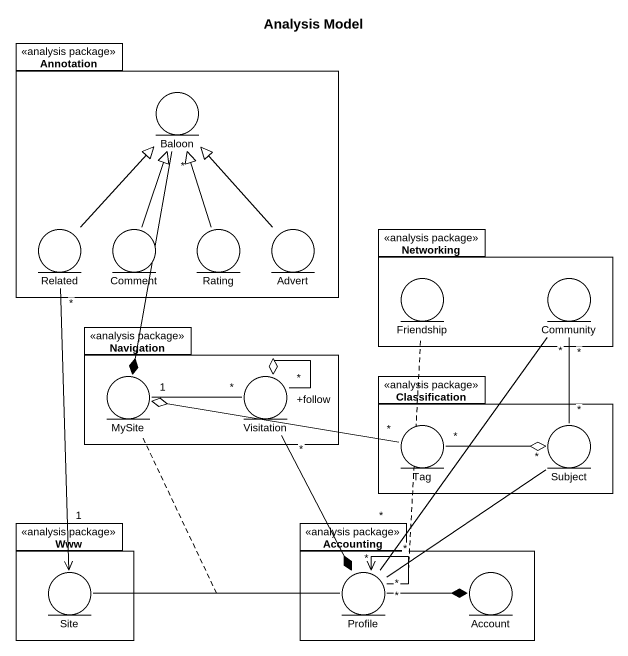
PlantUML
@startuml
title Analysis Model
package "Annotation" as Annotation_ <<analysis package>> {
  entity Baloon
  entity Related
  entity Comment
  entity Rating
  entity Advert
}
package Networking <<analysis package>> {
  entity Friendship
  entity Community
}
package Navigation <<analysis package>> {
  entity MySite
  entity Visitation
}
package Classification <<analysis package>> {
  entity Tag
  entity Subject
}
package Www <<analysis package>> {
  entity Site
}
package Accounting <<analysis package>> {
  entity Profile
  entity Account
}
Baloon "*" --* MySite
Related -up-|> Baloon
Related "*" --> "1" Site
Comment -up-|> Baloon
Rating -up-|> Baloon
Advert -up-|> Baloon
Community "*" -- "*" Subject
Community "*" -- "*" Profile
Visitation "*" -left- "1" MySite
Visitation "+follow\n*" --o Visitation
Visitation "*" --* Profile
Tag "*" -left-o MySite
Tag "*" -right-o Subject
Profile "*" -up- "*" Subject
Profile -left- Site
Profile "*" --> "*" Profile
Profile "*" -right-* Account
@enduml
